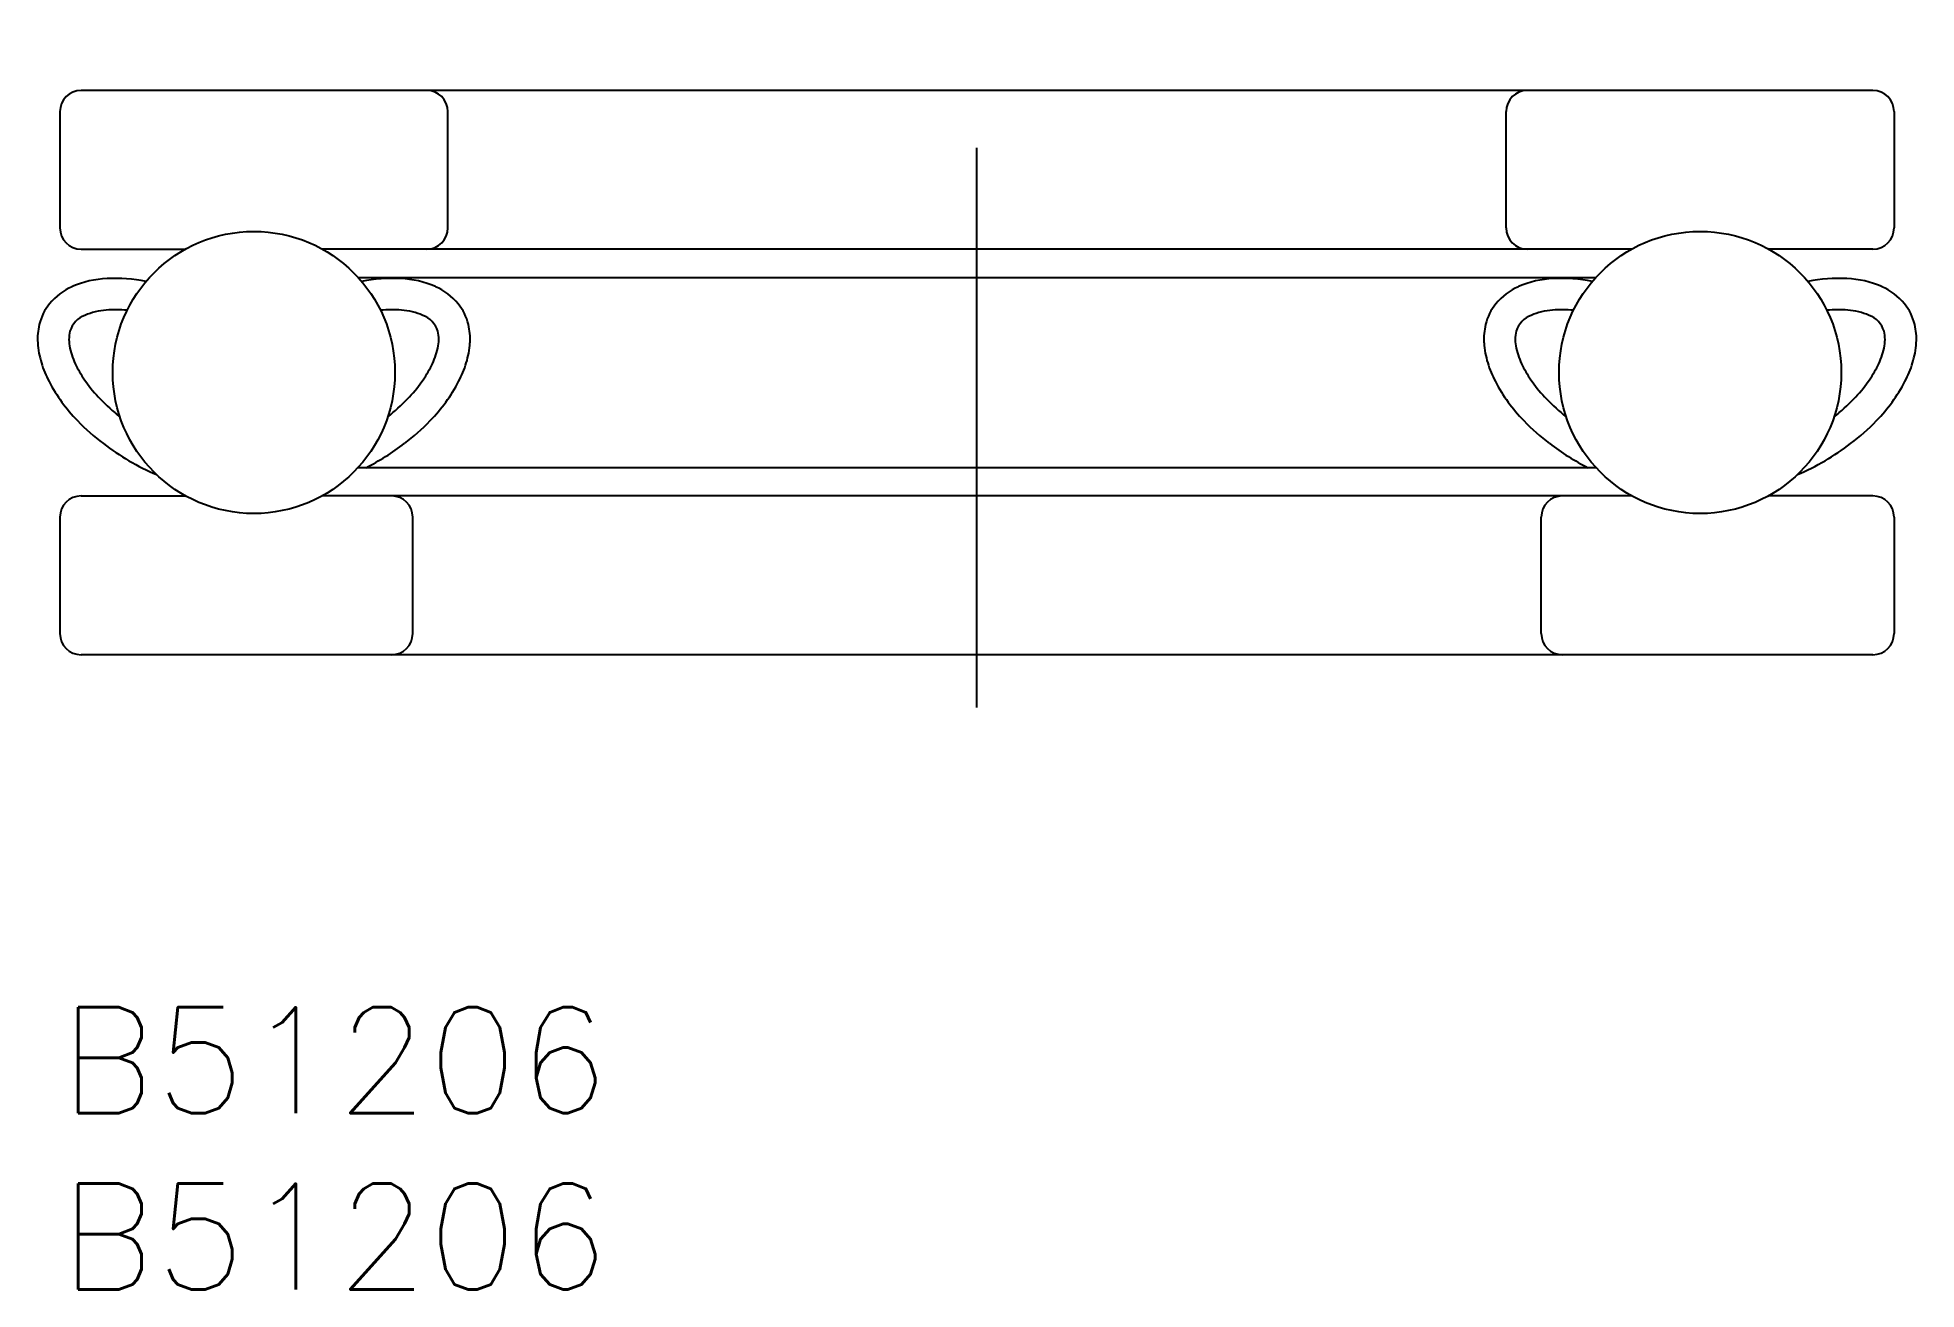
# Model space of a CAD drawing. Extents: x -0.6 to 52.6, y -8 to 27.5.
import ezdxf

# ---------------------------------------------------------------- set-up
doc = ezdxf.new("R2010")
doc.units = 0
doc.header["$LTSCALE"] = 0.5
doc.linetypes.add('CENTER', pattern=[50.8, 31.75, -6.35, 6.35, -6.35])
for name, color, linetype in [('MSM_CENTER', 1, 'CENTER'), ('MSM_CONTINUOUS', 7, 'CONTINUOUS'), ('MSM_PART_NUMBER', 7, 'CONTINUOUS')]:
    doc.layers.add(name, color=color, linetype=linetype)
doc.styles.get("Standard").update_dxf_attribs({"font": 'txt.shx', "height": 3, "bigfont": 'bigfont.shx'})

# ---------------------------------------------------------------- blocks, each defined once
blk = doc.blocks.new('*U2')
at = {"layer": 'MSM_PART_NUMBER'}
blk.add_text('B51206', height=3, dxfattribs=at).set_placement((0, -3))
blk = doc.blocks.new('*U3')
at = {"layer": 'MSM_PART_NUMBER'}
blk.add_text('B51206', height=3, dxfattribs=at).set_placement((0, -8))

msp = doc.modelspace()

# ---------------------------------------------------------------- linework, layer by layer
at = {"layer": 'MSM_CENTER'}
msp.add_line((26, 8.5), (26, 27.5), dxfattribs=at)
at = {"layer": 'MSM_CONTINUOUS'}
for p, q in [((51.4, 26), (0.6, 26)), ((0, 25.4), (0, 22.1)), ((11, 22.1), (11, 25.4)), ((41, 22.1), (41, 25.4)), ((52, 25.4), (52, 22.1)), ((0.6, 21.5), (3.555, 21.5)), ((44.561, 21.5), (7.439, 21.5)), ((51.4, 21.5), (48.445, 21.5)), ((8.451, 20.7), (43.549, 20.7)), ((1.577, 16.847), (1.674, 16.767)), ((9.417, 16.847), (9.32, 16.767)), ((42.583, 16.847), (42.68, 16.767)), ((50.423, 16.847), (50.326, 16.767)), ((43.555, 15.3), (8.445, 15.3)), ((0.6, 14.5), (3.566, 14.5)), ((44.572, 14.5), (7.428, 14.5)), ((51.4, 14.5), (48.434, 14.5)), ((0, 13.9), (0, 10.6)), ((10, 10.6), (10, 13.9)), ((42, 10.6), (42, 13.9)), ((52, 13.9), (52, 10.6)), ((51.4, 10), (0.6, 10))]:
    msp.add_line(p, q, dxfattribs=at)
for centre in [(5.497, 18.003), (46.503, 18.003)]:
    msp.add_circle(centre, 4, dxfattribs=at)
for centre, radius, start, end in [((0.6, 25.4), 0.6, 90, 180), ((10.4, 25.4), 0.6, 360, 90), ((41.6, 25.4), 0.6, 90, 180), ((51.4, 25.4), 0.6, 360, 90), ((0.6, 22.1), 0.6, 180, 270), ((10.4, 22.1), 0.6, 270, 0), ((41.6, 22.1), 0.6, 180, 270), ((51.4, 22.1), 0.6, 270, 0), ((1.04, 18.845), 1.735, 113.5036, 140.3374), ((1.45, 17.932), 2.736, 92.4158, 113.7543), ((1.557, 16.039), 4.631, 78.9895, 92.7538), ((9.437, 16.039), 4.631, 87.2462, 101.0105), ((9.544, 17.932), 2.736, 66.2457, 87.5842), ((9.954, 18.845), 1.735, 39.6626, 66.4964), ((42.046, 18.845), 1.735, 113.5036, 140.3374), ((42.456, 17.932), 2.736, 92.4158, 113.7543), ((42.563, 16.039), 4.631, 78.9895, 92.7538), ((50.443, 16.039), 4.631, 87.2462, 101.0105), ((50.55, 17.932), 2.736, 66.2457, 87.5842), ((50.96, 18.845), 1.735, 39.6626, 66.4964), ((0.921, 18.988), 1.553, 141.5871, 165.9772), ((1.446, 17.932), 1.845, 94.1703, 113.6648), ((1.576, 16.292), 3.49, 84.5645, 94.3399), ((9.418, 16.292), 3.49, 85.6601, 95.4355), ((9.548, 17.932), 1.845, 66.3352, 85.8297), ((10.073, 18.988), 1.553, 14.0228, 38.4129), ((41.927, 18.988), 1.553, 141.5871, 165.9772), ((42.452, 17.932), 1.845, 94.1703, 113.6648), ((42.582, 16.292), 3.49, 84.5645, 94.3399), ((50.424, 16.292), 3.49, 85.6601, 95.4355), ((50.554, 17.932), 1.845, 66.3352, 85.8297), ((51.079, 18.988), 1.553, 14.0228, 38.4129), ((1.138, 18.948), 1.773, 166.435, 183.4574), ((0.963, 18.957), 0.713, 111.1393, 162.1472), ((10.031, 18.957), 0.713, 17.8528, 68.8607), ((9.856, 18.948), 1.773, 356.5426, 13.565), ((42.144, 18.948), 1.773, 166.435, 183.4574), ((41.969, 18.957), 0.713, 111.1393, 162.1472), ((51.037, 18.957), 0.713, 17.8528, 68.8607), ((50.862, 18.948), 1.773, 356.5426, 13.565), ((1.775, 18.993), 2.411, 183.6094, 197.3478), ((1.288, 18.935), 1.033, 166.5095, 193.4905), ((2.348, 19.14), 2.112, 192.2037, 206.7187), ((8.646, 19.14), 2.112, 333.2813, 347.7963), ((9.706, 18.935), 1.033, 346.5095, 13.4905), ((9.219, 18.993), 2.411, 342.6522, 356.3906), ((42.781, 18.993), 2.411, 183.6094, 197.3478), ((42.294, 18.935), 1.033, 166.5095, 193.4905), ((43.354, 19.14), 2.112, 192.2037, 206.7187), ((49.652, 19.14), 2.112, 333.2813, 347.7963), ((50.712, 18.935), 1.033, 346.5095, 13.4905), ((50.225, 18.993), 2.411, 342.6522, 356.3906), ((2.576, 19.245), 3.251, 197.3778, 207.4214), ((3.213, 19.551), 3.069, 206.3225, 216.0739), ((7.781, 19.551), 3.069, 323.9261, 333.6775), ((8.418, 19.245), 3.251, 332.5786, 342.6222), ((43.582, 19.245), 3.251, 197.3778, 207.4214), ((44.219, 19.551), 3.069, 206.3225, 216.0739), ((48.787, 19.551), 3.069, 323.9261, 333.6775), ((49.424, 19.245), 3.251, 332.5786, 342.6222), ((3.838, 19.917), 4.681, 207.6122, 224.4644), ((4.053, 20.096), 4.07, 215.3076, 224.3442), ((6.941, 20.096), 4.07, 315.6558, 324.6924), ((7.156, 19.917), 4.681, 315.5356, 332.3878), ((44.844, 19.917), 4.681, 207.6122, 224.4644), ((45.059, 20.096), 4.07, 215.3076, 224.3442), ((47.947, 20.096), 4.07, 315.6558, 324.6924), ((48.162, 19.917), 4.681, 315.5356, 332.3878), ((4.954, 20.896), 5.273, 223.7145, 231.8825), ((6.04, 20.896), 5.273, 308.1175, 316.2855), ((45.96, 20.896), 5.273, 223.7145, 231.8825), ((47.046, 20.896), 5.273, 308.1175, 316.2855), ((5.113, 21.096), 6.417, 224.0054, 232.7621), ((4.954, 20.875), 5.257, 230.0221, 231.7481), ((6.04, 20.875), 5.257, 308.2519, 309.9779), ((5.881, 21.096), 6.417, 307.2379, 315.9946), ((46.119, 21.096), 6.417, 224.0054, 232.7621), ((45.96, 20.875), 5.257, 230.0221, 231.7481), ((47.046, 20.875), 5.257, 308.2519, 309.9779), ((46.887, 21.096), 6.417, 307.2379, 315.9946), ((5.455, 21.487), 6.934, 232.4648, 246.9424), ((5.539, 21.487), 6.934, 296.8523, 307.5352), ((46.461, 21.487), 6.934, 232.4648, 243.1477), ((46.545, 21.487), 6.934, 293.0576, 307.5352), ((0.6, 13.9), 0.6, 90, 180), ((9.4, 13.9), 0.6, 360, 90), ((42.6, 13.9), 0.6, 90, 180), ((51.4, 13.9), 0.6, 360, 90), ((0.6, 10.6), 0.6, 180, 270), ((9.4, 10.6), 0.6, 270, 0), ((42.6, 10.6), 0.6, 180, 270), ((51.4, 10.6), 0.6, 270, 0)]:
    msp.add_arc(centre, radius, start, end, dxfattribs=at)

# ---------------------------------------------------------------- block references
for name in ['*U2', '*U3']:
    msp.add_blockref(name, (0, 0), dxfattribs=at)

doc.saveas('drawing.dxf')
